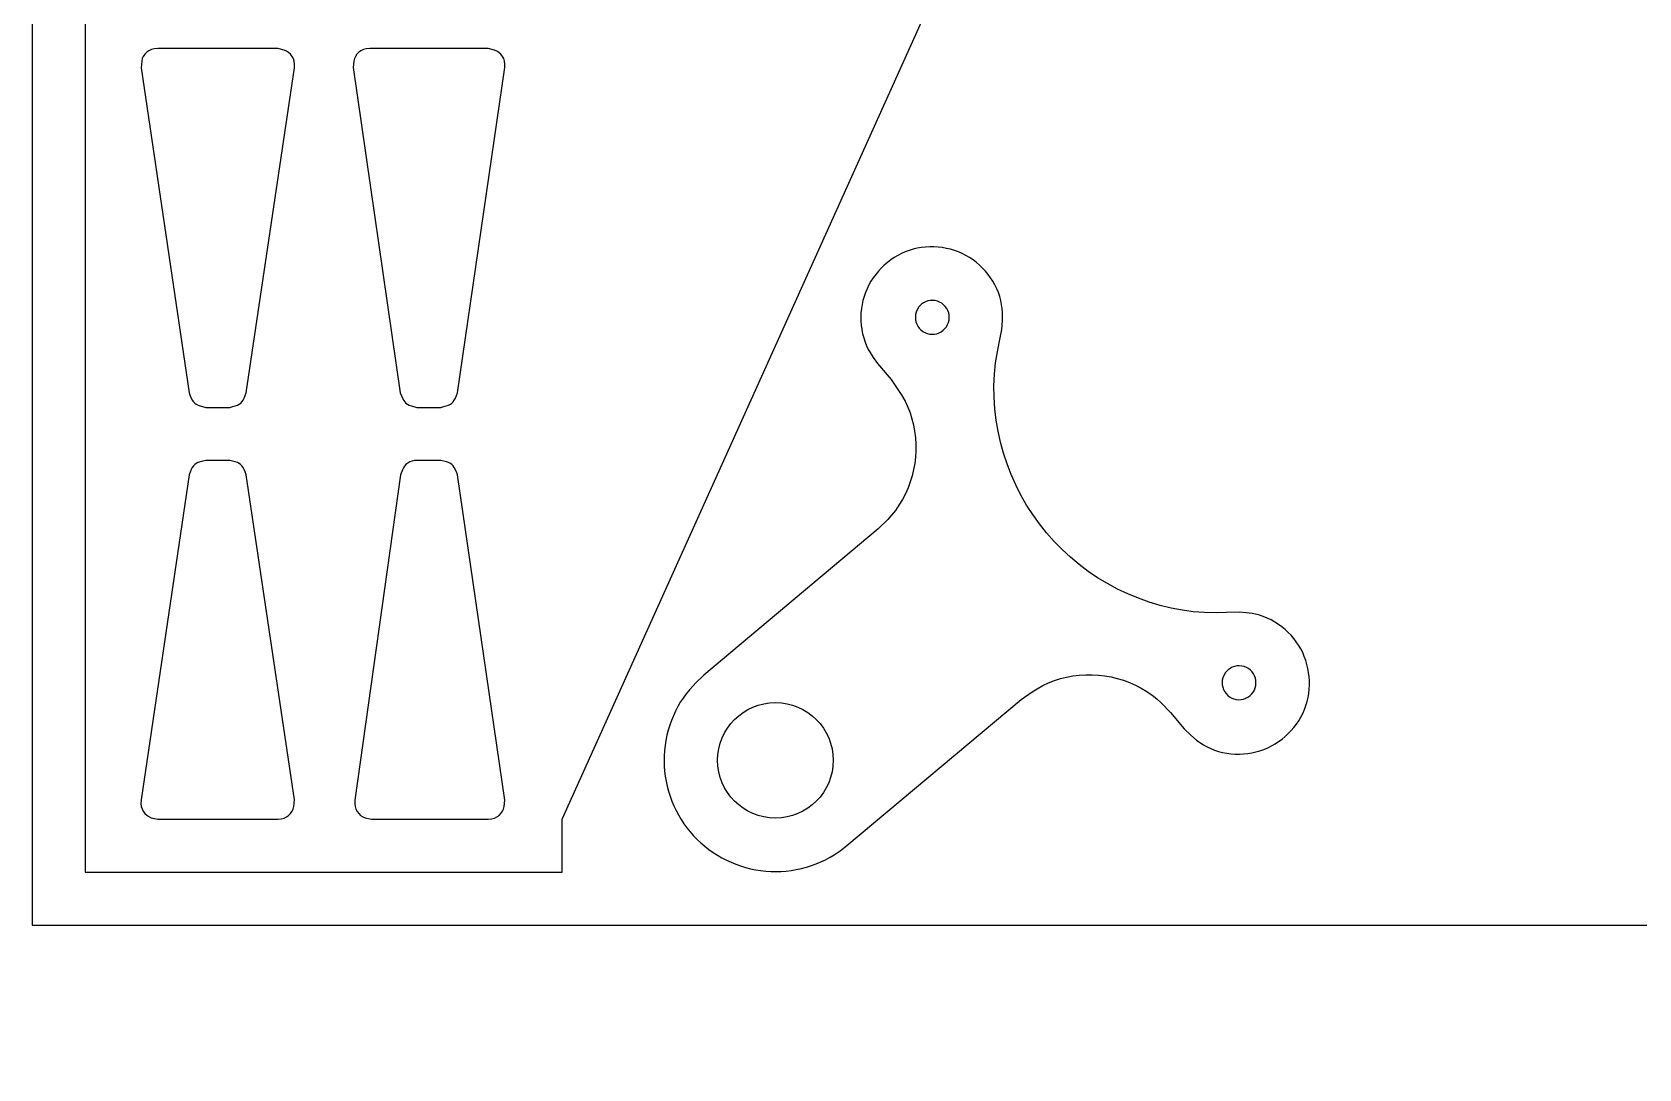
# Model space of a CAD drawing. Extents: x -26 to 610, y -14 to 610.
# Drawn here: x 0 to 151.5, y -13.5 to 84.2 of the extents above; entities that cross this region are included whole.
import ezdxf

# ---------------------------------------------------------------- set-up
doc = ezdxf.new("R2010")
doc.units = 0
doc.layers.add('default', color=7, linetype='CONTINUOUS')
doc.layers.add('offset', color=7, linetype='CONTINUOUS')

# ---------------------------------------------------------------- blocks, each defined once
blk = doc.blocks.new('Q1249')
at = {"layer": 'MATERIAL', "color": 5, "linetype": 'CONTINUOUS'}
for p, q in [((0, 609.6), (0, 0)), ((0, 0), (609.6, 0))]:
    blk.add_line(p, q, dxfattribs=at)
blk = doc.blocks.new('p7')
at = {"layer": 'HOLE', "color": 18, "linetype": 'CONTINUOUS'}
for p, q in [((-61.128094, 16.684811), (-61.25509, 16.487167)), ((-60.953846, 16.867053), (-61.128094, 16.684811)), ((-60.748751, 17.023108), (-60.953846, 16.867053)), ((-60.530978, 17.1347), (-60.748751, 17.023108)), ((-60.288425, 17.20469), (-60.530978, 17.1347)), ((-60.00899, 17.235937), (-60.288425, 17.20469)), ((-59.68057, 17.231303), (-60.00899, 17.235937)), ((-28.99907, 12.700193), (-59.68057, 17.231303)), ((9.39357, 17.231303), (-21.28793, 12.700193)), ((10.008303, 17.170034), (9.39357, 17.231303)), ((10.246815, 17.109745), (10.008303, 17.170034)), ((10.460892, 17.012987), (10.246815, 17.109745)), ((10.666636, 16.867234), (10.460892, 17.012987)), ((10.85098, 16.687139), (10.666636, 16.867234)), ((10.993191, 16.488006), (10.85098, 16.687139)), ((-61.349577, 16.260022), (-61.5, 15.660836)), ((-61.5, 15.660836), (-61.5, 12.5)), ((-61.25509, 16.487167), (-61.349577, 16.260022)), ((11.097867, 16.258281), (10.993191, 16.488006)), ((11.169604, 15.986409), (11.097867, 16.258281)), ((11.213, 15.660836), (11.169604, 15.986409)), ((11.213, 4.339164), (11.213, 15.660836)), ((-61.5, 12.5), (-61.5, 12.48101)), ((-61.5, 12.48101), (-61.5, 4.339164)), ((-28.498381, 12.497391), (-28.99907, 12.700193)), ((-28.309933, 12.397218), (-28.498381, 12.497391)), ((-28.155569, 12.289445), (-28.309933, 12.397218)), ((-28.029902, 12.167761), (-28.155569, 12.289445)), ((-27.927545, 12.025854), (-28.029902, 12.167761)), ((-22.258374, 12.166284), (-22.360393, 12.024187)), ((-22.132943, 12.288274), (-22.258374, 12.166284)), ((-21.978641, 12.39641), (-22.132943, 12.288274)), ((-21.561592, 12.596119), (-21.978641, 12.39641)), ((-21.28793, 12.700193), (-21.561592, 12.596119)), ((-27.843113, 11.857409), (-27.927545, 12.025854)), ((-27.706477, 11.415658), (-27.843113, 11.857409)), ((-27.6435, 11.129727), (-27.706477, 11.415658)), ((-27.6435, 8.870273), (-27.6435, 11.129727)), ((-22.516024, 11.654673), (-22.6435, 11.129727)), ((-22.6435, 11.129727), (-22.6435, 8.870273)), ((-22.444456, 11.855734), (-22.516024, 11.654673)), ((-22.360393, 12.024187), (-22.444456, 11.855734)), ((-28.725408, 7.403881), (-28.308359, 7.60359)), ((-28.308359, 7.60359), (-28.154057, 7.711726)), ((-28.154057, 7.711726), (-28.028626, 7.833716)), ((-28.028626, 7.833716), (-27.926607, 7.975813)), ((-27.926607, 7.975813), (-27.842544, 8.144266)), ((-27.842544, 8.144266), (-27.770976, 8.345327)), ((-27.770976, 8.345327), (-27.6435, 8.870273)), ((-22.6435, 8.870273), (-22.580523, 8.584342)), ((-22.580523, 8.584342), (-22.443887, 8.142591)), ((-22.443887, 8.142591), (-22.359455, 7.974146)), ((-22.359455, 7.974146), (-22.257098, 7.832239)), ((-22.257098, 7.832239), (-22.131431, 7.710555)), ((-22.131431, 7.710555), (-21.977067, 7.602782)), ((-21.977067, 7.602782), (-21.788619, 7.502609)), ((-59.68057, 2.768697), (-28.99907, 7.299807)), ((-28.99907, 7.299807), (-28.725408, 7.403881)), ((-21.788619, 7.502609), (-21.28793, 7.299807)), ((-21.28793, 7.299807), (9.39357, 2.768697)), ((-61.5, 4.339164), (-61.456604, 4.013591)), ((-61.456604, 4.013591), (-61.384867, 3.741719)), ((-61.384867, 3.741719), (-61.280191, 3.511994)), ((-61.280191, 3.511994), (-61.13798, 3.312861)), ((-61.13798, 3.312861), (-60.953636, 3.132766)), ((-60.953636, 3.132766), (-60.747892, 2.987013)), ((10.461751, 2.976892), (10.666846, 3.132947)), ((10.666846, 3.132947), (10.841094, 3.315189)), ((10.841094, 3.315189), (10.96809, 3.512833)), ((10.96809, 3.512833), (11.062577, 3.739978)), ((11.062577, 3.739978), (11.213, 4.339164)), ((-60.747892, 2.987013), (-60.533815, 2.890255)), ((-60.533815, 2.890255), (-60.295303, 2.829966)), ((-60.295303, 2.829966), (-59.68057, 2.768697)), ((9.39357, 2.768697), (9.72199, 2.764063)), ((9.72199, 2.764063), (10.001425, 2.79531)), ((10.001425, 2.79531), (10.243978, 2.8653)), ((10.243978, 2.8653), (10.461751, 2.976892)), ((-60.29732, -2.960016), (-60.538544, -3.031235)), ((-60.019214, -2.927163), (-60.29732, -2.960016)), ((-59.692241, -2.929915), (-60.019214, -2.927163)), ((-29.010741, -7.228413), (-59.692241, -2.929915)), ((9.397205, -2.763868), (-21.284295, -7.222447)), ((10.010996, -2.826384), (9.397205, -2.763868)), ((10.249095, -2.887015), (10.010996, -2.826384)), ((10.462744, -2.983938), (10.249095, -2.887015)), ((10.668002, -3.12969), (10.462744, -2.983938)), ((-61.350501, -3.90533), (-61.5, -4.50206)), ((-61.5, -4.50206), (-61.5, -10)), ((-61.256804, -3.678956), (-61.350501, -3.90533)), ((-61.130947, -3.481811), (-61.256804, -3.678956)), ((-60.958282, -3.299821), (-61.130947, -3.481811)), ((-60.75487, -3.143583), (-60.958282, -3.299821)), ((-60.538544, -3.031235), (-60.75487, -3.143583)), ((10.851911, -3.309684), (10.668002, -3.12969)), ((10.99383, -3.508666), (10.851911, -3.309684)), ((11.098295, -3.738168), (10.99383, -3.508666)), ((11.169839, -4.009725), (11.098295, -3.738168)), ((11.213, -4.334867), (11.169839, -4.009725)), ((11.213, -15.505062), (11.213, -4.334867)), ((-28.52852, -7.415017), (-29.010741, -7.228413)), ((-28.344165, -7.509082), (-28.52852, -7.415017)), ((-28.182738, -7.619644), (-28.344165, -7.509082)), ((-21.976788, -7.525646), (-22.131523, -7.633696)), ((-21.558639, -7.326282), (-21.976788, -7.525646)), ((-21.284295, -7.222447), (-21.558639, -7.326282)), ((-28.033053, -7.758696), (-28.182738, -7.619644)), ((-27.898163, -7.931129), (-28.033053, -7.758696)), ((-27.789852, -8.128918), (-27.898163, -7.931129)), ((-27.710029, -8.344676), (-27.789852, -8.128918)), ((-27.660608, -8.571018), (-27.710029, -8.344676)), ((-27.6435, -8.800559), (-27.660608, -8.571018)), ((-27.6435, -11.046483), (-27.6435, -8.800559)), ((-22.515726, -8.267715), (-22.6435, -8.793446)), ((-22.6435, -8.793446), (-22.6435, -11.046483)), ((-22.443955, -8.066418), (-22.515726, -8.267715)), ((-22.359642, -7.897822), (-22.443955, -8.066418)), ((-22.257319, -7.755668), (-22.359642, -7.897822)), ((-22.131523, -7.633696), (-22.257319, -7.755668)), ((-61.5, -10), (-61.5, -10.01899)), ((-61.5, -10.01899), (-61.5, -15.505062)), ((-28.155477, -12.206234), (-28.029681, -12.084262)), ((-28.029681, -12.084262), (-27.927358, -11.942107)), ((-27.927358, -11.942107), (-27.843045, -11.773511)), ((-27.843045, -11.773511), (-27.771274, -11.572214)), ((-27.771274, -11.572214), (-27.6435, -11.046483)), ((-22.6435, -11.046483), (-22.580198, -11.332908)), ((-22.580198, -11.332908), (-22.443038, -11.775381)), ((-22.443038, -11.775381), (-22.358365, -11.944046)), ((-22.358365, -11.944046), (-22.255751, -12.086075)), ((-22.255751, -12.086075), (-22.129788, -12.207776)), ((-59.684205, -17.076061), (-29.002705, -12.617482)), ((-29.002705, -12.617482), (-28.728361, -12.513648)), ((-28.728361, -12.513648), (-28.310212, -12.314283)), ((-28.310212, -12.314283), (-28.155477, -12.206234)), ((-22.129788, -12.207776), (-21.97507, -12.315459)), ((-21.97507, -12.315459), (-21.786187, -12.415432)), ((-21.786187, -12.415432), (-21.284295, -12.617482)), ((-21.284295, -12.617482), (9.397205, -17.076061)), ((-61.5, -15.505062), (-61.456839, -15.830205)), ((-61.456839, -15.830205), (-61.385295, -16.101761)), ((-61.385295, -16.101761), (-61.28083, -16.331264)), ((-61.28083, -16.331264), (-61.138911, -16.530245)), ((-61.138911, -16.530245), (-60.955002, -16.710239)), ((10.66823, -16.710042), (10.841984, -16.527877)), ((10.841984, -16.527877), (10.968625, -16.330388)), ((10.968625, -16.330388), (11.062865, -16.103483)), ((11.062865, -16.103483), (11.213, -15.505062)), ((-60.955002, -16.710239), (-60.749744, -16.855991)), ((-60.749744, -16.855991), (-60.536095, -16.952915)), ((-60.536095, -16.952915), (-60.297996, -17.013545)), ((-60.297996, -17.013545), (-59.684205, -17.076061)), ((9.397205, -17.076061), (9.725175, -17.080107)), ((9.725175, -17.080107), (10.004197, -17.048358)), ((10.004197, -17.048358), (10.246337, -16.977984)), ((10.246337, -16.977984), (10.46366, -16.866155)), ((10.46366, -16.866155), (10.66823, -16.710042))]:
    blk.add_line(p, q, dxfattribs=at)
at = {"layer": 'MATERIAL', "color": 5, "linetype": 'CONTINUOUS'}
for p, q in [((118.5, 22.5), (-66.5, 22.5)), ((-66.5, 22.5), (-66.5, -22.5)), ((-66.5, -22.5), (-61.5, -22.5)), ((-61.5, -22.5), (16.213, -57.5))]:
    blk.add_line(p, q, dxfattribs=at)
at = {"layer": 'offset', "color": 1, "linetype": 'CONTINUOUS'}
for p, q in [((118.5, 22.5), (-66.5, 22.5)), ((-66.5, 22.5), (-66.5, -22.5)), ((-66.5, -22.5), (-61.5, -22.5)), ((-61.5, -22.5), (16.213, -57.5))]:
    blk.add_line(p, q, dxfattribs=at)
blk = doc.blocks.new('p3')
at = {"layer": 'HOLE', "color": 18, "linetype": 'CONTINUOUS'}
for p, q in [((-24.033813, -37.741853), (-24.08219, -37.965045)), ((-23.953998, -37.52817), (-24.033813, -37.741853)), ((-23.843735, -37.328438), (-23.953998, -37.52817)), ((-23.705994, -37.146221), (-23.843735, -37.328438)), ((-23.544081, -36.984935), (-23.705994, -37.146221)), ((-23.361305, -36.847992), (-23.544081, -36.984935)), ((-23.160973, -36.738807), (-23.361305, -36.847992)), ((-22.946758, -36.660056), (-23.160973, -36.738807)), ((-22.723269, -36.612525), (-22.946758, -36.660056)), ((-22.495262, -36.5967), (-22.723269, -36.612525)), ((-22.267493, -36.613067), (-22.495262, -36.5967)), ((-22.044719, -36.662111), (-22.267493, -36.613067)), ((-21.831451, -36.743398), (-22.044719, -36.662111)), ((-21.631612, -36.854299), (-21.831451, -36.743398)), ((-21.449041, -36.991866), (-21.631612, -36.854299)), ((-21.287578, -37.153151), (-21.449041, -36.991866)), ((-21.151058, -37.335202), (-21.287578, -37.153151)), ((-21.042601, -37.534698), (-21.151058, -37.335202)), ((-20.935802, -37.857534), (-21.042601, -37.534698)), ((-20.9, -38.195892), (-20.935802, -37.857534)), ((20.966187, -37.741853), (20.91781, -37.965045)), ((21.046002, -37.52817), (20.966187, -37.741853)), ((21.156265, -37.328438), (21.046002, -37.52817)), ((21.294006, -37.146221), (21.156265, -37.328438)), ((21.455919, -36.984935), (21.294006, -37.146221)), ((21.638695, -36.847992), (21.455919, -36.984935)), ((21.839027, -36.738807), (21.638695, -36.847992)), ((22.053242, -36.660056), (21.839027, -36.738807)), ((22.276731, -36.612525), (22.053242, -36.660056)), ((22.504738, -36.5967), (22.276731, -36.612525)), ((22.732507, -36.613067), (22.504738, -36.5967)), ((22.955281, -36.662111), (22.732507, -36.613067)), ((23.168549, -36.743398), (22.955281, -36.662111)), ((23.368388, -36.854299), (23.168549, -36.743398)), ((23.550959, -36.991866), (23.368388, -36.854299)), ((23.712422, -37.153151), (23.550959, -36.991866)), ((23.848942, -37.335202), (23.712422, -37.153151)), ((23.957399, -37.534698), (23.848942, -37.335202)), ((24.064198, -37.857534), (23.957399, -37.534698)), ((24.1, -38.195892), (24.064198, -37.857534)), ((-24.08219, -37.965045), (-24.098852, -38.192986)), ((-24.098852, -38.192986), (-24.083527, -38.420915)), ((-24.083527, -38.420915), (-24.03594, -38.644073)), ((-24.03594, -38.644073), (-23.956202, -38.857816)), ((-23.956202, -38.857816), (-23.846511, -39.058146)), ((-23.846511, -39.058146), (-23.709767, -39.241276)), ((-23.709767, -39.241276), (-23.548871, -39.403422)), ((-21.452844, -39.405216), (-21.291237, -39.244183)), ((-21.291237, -39.244183), (-21.155069, -39.061092)), ((-21.155069, -39.061092), (-21.046341, -38.860122)), ((-21.046341, -38.860122), (-20.966574, -38.645868)), ((-20.966574, -38.645868), (-20.917287, -38.422926)), ((-20.917287, -38.422926), (-20.9, -38.195892)), ((20.91781, -37.965045), (20.901148, -38.192986)), ((20.901148, -38.192986), (20.916473, -38.420915)), ((20.916473, -38.420915), (20.96406, -38.644073)), ((20.96406, -38.644073), (21.043798, -38.857816)), ((21.043798, -38.857816), (21.153489, -39.058146)), ((21.153489, -39.058146), (21.290233, -39.241276)), ((21.290233, -39.241276), (21.451129, -39.403422)), ((23.547156, -39.405216), (23.708763, -39.244183)), ((23.708763, -39.244183), (23.844931, -39.061092)), ((23.844931, -39.061092), (23.953659, -38.860122)), ((23.953659, -38.860122), (24.033426, -38.645868)), ((24.033426, -38.645868), (24.082713, -38.422926)), ((24.082713, -38.422926), (24.1, -38.195892)), ((-23.548871, -39.403422), (-23.366723, -39.5408)), ((-23.366723, -39.5408), (-23.166454, -39.649997)), ((-23.166454, -39.649997), (-22.952357, -39.729462)), ((-22.952357, -39.729462), (-22.729085, -39.778228)), ((-22.729085, -39.778228), (-22.501293, -39.795327)), ((-22.501293, -39.795327), (-22.273634, -39.779793)), ((-22.273634, -39.779793), (-22.050699, -39.73112)), ((-22.050699, -39.73112), (-21.836784, -39.650954)), ((-21.836784, -39.650954), (-21.636096, -39.541562)), ((-21.636096, -39.541562), (-21.452844, -39.405216)), ((21.451129, -39.403422), (21.633277, -39.5408)), ((21.633277, -39.5408), (21.833546, -39.649997)), ((21.833546, -39.649997), (22.047643, -39.729462)), ((22.047643, -39.729462), (22.270915, -39.778228)), ((22.270915, -39.778228), (22.498707, -39.795327)), ((22.498707, -39.795327), (22.726366, -39.779793)), ((22.726366, -39.779793), (22.949301, -39.73112)), ((22.949301, -39.73112), (23.163216, -39.650954)), ((23.163216, -39.650954), (23.363904, -39.541562)), ((23.363904, -39.541562), (23.547156, -39.405216))]:
    blk.add_line(p, q, dxfattribs=at)
blk.add_circle((0.000081, 0.000072), 5.449339, dxfattribs=at)
at = {"layer": 'MATERIAL', "color": 5, "linetype": 'CONTINUOUS'}
for p, q in [((-5.106116, 9.167139), (-5.524519, 8.922615)), ((-4.677126, 9.392329), (-5.106116, 9.167139)), ((-4.238444, 9.597818), (-4.677126, 9.392329)), ((-3.790961, 9.783236), (-4.238444, 9.597818)), ((-3.335571, 9.948216), (-3.790961, 9.783236)), ((-2.873167, 10.092389), (-3.335571, 9.948216)), ((-2.404642, 10.215388), (-2.873167, 10.092389)), ((-1.930888, 10.316845), (-2.404642, 10.215388)), ((-1.452799, 10.39639), (-1.930888, 10.316845)), ((-0.971269, 10.453657), (-1.452799, 10.39639)), ((-0.487189, 10.488277), (-0.971269, 10.453657)), ((-0.001453, 10.499881), (-0.487189, 10.488277)), ((0.484397, 10.488195), (-0.001453, 10.499881)), ((0.96879, 10.453442), (0.484397, 10.488195)), ((1.450789, 10.396008), (0.96879, 10.453442)), ((1.929459, 10.316275), (1.450789, 10.396008)), ((2.403863, 10.214627), (1.929459, 10.316275)), ((2.873065, 10.091448), (2.403863, 10.214627)), ((3.336129, 9.947121), (2.873065, 10.091448)), ((3.792119, 9.78203), (3.336129, 9.947121)), ((4.240098, 9.596559), (3.792119, 9.78203)), ((4.679131, 9.39109), (4.240098, 9.596559)), ((5.10828, 9.166009), (4.679131, 9.39109)), ((5.526611, 8.921697), (5.10828, 9.166009)), ((-7.07441, 7.75854), (-7.426487, 7.422868)), ((-6.707281, 8.076719), (-7.07441, 7.75854)), ((-6.325995, 8.377037), (-6.707281, 8.076719)), ((-5.931443, 8.659124), (-6.325995, 8.377037)), ((-5.524519, 8.922615), (-5.931443, 8.659124)), ((5.933186, 8.65854), (5.526611, 8.921697)), ((6.32707, 8.37692), (5.933186, 8.65854)), ((6.707327, 8.077221), (6.32707, 8.37692)), ((7.073019, 7.759827), (6.707327, 8.077221)), ((7.423212, 7.425122), (7.073019, 7.759827)), ((-8.378142, 6.330695), (-8.659304, 5.940103)), ((-8.078949, 6.707973), (-8.378142, 6.330695)), ((-7.76173, 7.072008), (-8.078949, 6.707973)), ((-7.426487, 7.422868), (-7.76173, 7.072008)), ((7.758257, 7.072892), (7.423212, 7.425122)), ((8.078332, 6.703856), (7.758257, 7.072892)), ((8.382234, 6.319795), (8.078332, 6.703856)), ((8.668765, 5.922489), (8.382234, 6.319795)), ((-9.394573, 4.68776), (-9.60358, 4.243224)), ((-9.167523, 5.118705), (-9.394573, 4.68776)), ((-8.922432, 5.53613), (-9.167523, 5.118705)), ((-8.659304, 5.940103), (-8.922432, 5.53613)), ((8.936721, 5.51372), (8.668765, 5.922489)), ((9.184904, 5.095267), (8.936721, 5.51372)), ((9.412112, 4.66891), (9.184904, 5.095267)), ((9.617144, 4.236432), (9.412112, 4.66891)), ((-9.961042, 3.329374), (-10.105271, 2.868823)), ((-9.793796, 3.786987), (-9.961042, 3.329374)), ((-9.60358, 4.243224), (-9.793796, 3.786987)), ((9.79885, 3.799144), (9.617144, 4.236432)), ((9.957008, 3.353663), (9.79885, 3.799144)), ((10.092177, 2.895292), (9.957008, 3.353663)), ((-10.327189, 1.926904), (-10.399181, 1.486451)), ((-10.227208, 2.401666), (-10.327189, 1.926904)), ((-10.105271, 2.868823), (-10.227208, 2.401666)), ((10.204936, 2.419541), (10.092177, 2.895292)), ((10.295618, 1.925613), (10.204936, 2.419541)), ((10.411022, 1.0455), (10.295618, 1.925613)), ((-10.463885, 0.825158), (-10.5, 0)), ((-10.5, 0), (-10.5, -21.439339)), ((-10.399181, 1.486451), (-10.463885, 0.825158)), ((10.5, 0), (10.411022, 1.0455)), ((10.5, -21.439339), (10.5, 0)), ((-10.614205, -22.686911), (-10.69147, -23.238002)), ((-10.5, -21.439339), (-10.614205, -22.686911)), ((10.586554, -22.721061), (10.5, -21.439339)), ((10.661858, -23.250718), (10.586554, -22.721061)), ((-10.806377, -23.851482), (-10.9565, -24.43525)), ((-10.69147, -23.238002), (-10.806377, -23.851482)), ((10.778273, -23.808301), (10.661858, -23.250718)), ((10.93932, -24.388408), (10.778273, -23.808301)), ((-11.368707, -25.537847), (-11.63269, -26.074356)), ((-11.14331, -24.993752), (-11.368707, -25.537847)), ((-10.9565, -24.43525), (-11.14331, -24.993752)), ((11.141942, -24.973787), (10.93932, -24.388408)), ((11.382024, -25.547748), (11.141942, -24.973787)), ((11.651741, -26.098948), (11.382024, -25.547748)), ((-12.265248, -27.11081), (-12.627959, -27.602493)), ((-11.932515, -26.600054), (-12.265248, -27.11081)), ((-11.63269, -26.074356), (-11.932515, -26.600054)), ((11.94996, -26.626721), (11.651741, -26.098948)), ((12.276648, -27.131275), (11.94996, -26.626721)), ((12.631776, -27.612824), (12.276648, -27.131275)), ((-13.431588, -28.51211), (-13.86776, -28.924026)), ((-13.017717, -28.07097), (-13.431588, -28.51211)), ((-12.627959, -27.602493), (-13.017717, -28.07097)), ((13.015314, -28.071579), (12.631776, -27.612824)), ((13.427229, -28.507751), (13.015314, -28.071579)), ((13.86837, -28.921623), (13.427229, -28.507751)), ((-15.840391, -30.287598), (-16.391592, -30.557316)), ((-15.312619, -29.98938), (-15.840391, -30.287598)), ((-14.808064, -29.662691), (-15.312619, -29.98938)), ((-14.326515, -29.307563), (-14.808064, -29.662691)), ((-13.86776, -28.924026), (-14.326515, -29.307563)), ((14.336847, -29.31138), (13.86837, -28.921623)), ((14.828529, -29.674091), (14.336847, -29.31138)), ((15.339285, -30.006825), (14.828529, -29.674091)), ((15.864983, -30.306649), (15.339285, -30.006825)), ((-24.457465, -31.742963), (-24.835681, -31.859281)), ((-24.06246, -31.649555), (-24.457465, -31.742963)), ((-23.351365, -31.530676), (-24.06246, -31.649555)), ((-22.5, -31.439339), (-23.351365, -31.530676)), ((-20.5, -31.439339), (-22.5, -31.439339)), ((-19.218278, -31.352785), (-20.5, -31.439339)), ((-18.688621, -31.277482), (-19.218278, -31.352785)), ((-18.131039, -31.161067), (-18.688621, -31.277482)), ((-17.550932, -31.000019), (-18.131039, -31.161067)), ((-16.965553, -30.797397), (-17.550932, -31.000019)), ((-16.391592, -30.557316), (-16.965553, -30.797397)), ((16.401492, -30.570633), (15.864983, -30.306649)), ((16.945587, -30.796029), (16.401492, -30.570633)), ((17.504089, -30.98284), (16.945587, -30.796029)), ((18.087857, -31.132962), (17.504089, -30.98284)), ((18.701337, -31.247869), (18.087857, -31.132962)), ((19.252428, -31.325134), (18.701337, -31.247869)), ((20.5, -31.439339), (19.252428, -31.325134)), ((22.5, -31.439339), (20.5, -31.439339)), ((23.181747, -31.487706), (22.5, -31.439339)), ((23.726521, -31.554514), (23.181747, -31.487706)), ((24.068605, -31.621778), (23.726521, -31.554514)), ((24.425609, -31.71566), (24.068605, -31.621778)), ((24.793687, -31.838205), (24.425609, -31.71566)), ((-27.139104, -33.307287), (-27.417415, -33.591888)), ((-26.845458, -33.039355), (-27.139104, -33.307287)), ((-26.537955, -32.789471), (-26.845458, -33.039355)), ((-26.218076, -32.559013), (-26.537955, -32.789471)), ((-25.8873, -32.349362), (-26.218076, -32.559013)), ((-25.547178, -32.162065), (-25.8873, -32.349362)), ((-25.197732, -31.998802), (-25.547178, -32.162065)), ((-24.835681, -31.859281), (-25.197732, -31.998802)), ((25.16541, -31.98774), (24.793687, -31.838205)), ((25.533675, -32.162531), (25.16541, -31.98774)), ((25.891178, -32.360125), (25.533675, -32.162531)), ((26.232255, -32.575058), (25.891178, -32.360125)), ((26.556372, -32.806357), (26.232255, -32.575058)), ((26.863495, -33.05383), (26.556372, -32.806357)), ((27.153587, -33.317287), (26.863495, -33.05383)), ((27.426613, -33.596535), (27.153587, -33.317287)), ((-28.145539, -34.53191), (-28.347792, -34.87027)), ((-27.922112, -34.205578), (-28.145539, -34.53191)), ((-27.678911, -33.891778), (-27.922112, -34.205578)), ((-27.417415, -33.591888), (-27.678911, -33.891778)), ((-8.353042, -35.093366), (-7.354767, -34.693725)), ((-7.354767, -34.693725), (-6.339521, -34.346071)), ((-6.339521, -34.346071), (-5.309228, -34.050803)), ((-5.309228, -34.050803), (-4.265817, -33.80832)), ((-4.265817, -33.80832), (-3.211213, -33.619019)), ((-3.211213, -33.619019), (-2.147343, -33.483298)), ((-2.147343, -33.483298), (-1.076132, -33.401557)), ((-1.076132, -33.401557), (0.000492, -33.374193)), ((0.000492, -33.374193), (1.078373, -33.402114)), ((1.078373, -33.402114), (2.152765, -33.485402)), ((2.152765, -33.485402), (3.220855, -33.623212)), ((3.220855, -33.623212), (4.279829, -33.8147)), ((4.279829, -33.8147), (5.326875, -34.05902)), ((5.326875, -34.05902), (6.35918, -34.355329)), ((6.35918, -34.355329), (7.373931, -34.702783)), ((7.373931, -34.702783), (8.368315, -35.100536)), ((27.682536, -33.891383), (27.426613, -33.596535)), ((27.92132, -34.201639), (27.682536, -33.891383)), ((28.142929, -34.527112), (27.92132, -34.201639)), ((28.345198, -34.866261), (28.142929, -34.527112)), ((-28.93947, -36.326043), (-29.032616, -36.70893)), ((-28.824327, -35.949405), (-28.93947, -36.326043)), ((-28.687274, -35.580346), (-28.824327, -35.949405)), ((-28.5284, -35.220191), (-28.687274, -35.580346)), ((-28.347792, -34.87027), (-28.5284, -35.220191)), ((-11.228521, -36.597861), (-10.29146, -36.04693)), ((-10.29146, -36.04693), (-9.332419, -35.544597)), ((-9.332419, -35.544597), (-8.353042, -35.093366)), ((8.368315, -35.100536), (9.33952, -35.547746)), ((9.33952, -35.547746), (10.285506, -36.043117)), ((10.285506, -36.043117), (11.208191, -36.583964)), ((28.525919, -35.2168), (28.345198, -34.866261)), ((28.68499, -35.577415), (28.525919, -35.2168)), ((28.82231, -35.946796), (28.68499, -35.577415)), ((28.937778, -36.323629), (28.82231, -35.946796)), ((29.031293, -36.706603), (28.937778, -36.323629)), ((-29.17919, -37.881811), (-29.183467, -38.276419)), ((-29.152563, -37.488142), (-29.17919, -37.881811)), ((-29.103676, -37.096739), (-29.152563, -37.488142)), ((-29.032616, -36.70893), (-29.103676, -37.096739)), ((-13.822538, -38.496736), (-13.003058, -37.827365)), ((-13.003058, -37.827365), (-12.135386, -37.192873)), ((-12.135386, -37.192873), (-11.228521, -36.597861)), ((11.208191, -36.583964), (12.105758, -37.171176)), ((12.105758, -37.171176), (12.975621, -37.806187)), ((12.975621, -37.806187), (13.815196, -38.490429)), ((29.102754, -37.094406), (29.031293, -36.706603)), ((29.152059, -37.485726), (29.102754, -37.094406)), ((29.179108, -37.879251), (29.152059, -37.485726)), ((29.183798, -38.273668), (29.179108, -37.879251)), ((-29.183467, -38.276419), (-29.165307, -38.670638)), ((-29.165307, -38.670638), (-29.124622, -39.06314)), ((-29.124622, -39.06314), (-29.061324, -39.452597)), ((-15.330841, -39.969023), (-14.590313, -39.202157)), ((-14.590313, -39.202157), (-13.822538, -38.496736)), ((13.815196, -38.490429), (14.62625, -39.23523)), ((14.62625, -39.23523), (15.383627, -40.018438)), ((29.062712, -39.449156), (29.125702, -39.059933)), ((29.125702, -39.059933), (29.16603, -38.667666)), ((29.16603, -38.667666), (29.183798, -38.273668)), ((-29.061324, -39.452597), (-28.975326, -39.837682)), ((-28.975326, -39.837682), (-28.866538, -40.217066)), ((-28.866538, -40.217066), (-28.734875, -40.589422)), ((-28.734875, -40.589422), (-28.580246, -40.953422)), ((-16.668208, -41.550807), (-16.054699, -40.798608)), ((-16.054699, -40.798608), (-15.330841, -39.969023)), ((15.383627, -40.018438), (16.064269, -40.801489)), ((16.064269, -40.801489), (16.699545, -41.585669)), ((28.582118, -40.949374), (28.736764, -40.585445)), ((28.736764, -40.585445), (28.868344, -40.213224)), ((28.868344, -40.213224), (28.97696, -39.834024)), ((28.97696, -39.834024), (29.062712, -39.449156)), ((-28.580246, -40.953422), (-28.403123, -41.306957)), ((-28.403123, -41.306957), (-28.204742, -41.648288)), ((-28.204742, -41.648288), (-27.986171, -41.976643)), ((-27.986171, -41.976643), (-27.748473, -42.291247)), ((-27.748473, -42.291247), (-27.492714, -42.59133)), ((-17.395155, -42.478759), (-16.668208, -41.550807)), ((16.699545, -41.585669), (17.395155, -42.478759)), ((27.494458, -42.58843), (27.750196, -42.287961)), ((27.750196, -42.287961), (27.987899, -41.973028)), ((27.987899, -41.973028), (28.2065, -41.644424)), ((28.2065, -41.644424), (28.404929, -41.302941)), ((28.404929, -41.302941), (28.582118, -40.949374)), ((-27.492714, -42.59133), (-27.219959, -42.876118)), ((-27.219959, -42.876118), (-26.931273, -43.144839)), ((-26.931273, -43.144839), (-26.627722, -43.396719)), ((-26.627722, -43.396719), (-26.31037, -43.630986)), ((-26.31037, -43.630986), (-25.980283, -43.846867)), ((-25.980283, -43.846867), (-25.638526, -44.04359)), ((-19.18462, -43.968023), (-18.852856, -43.766947)), ((-18.852856, -43.766947), (-18.550104, -43.555744)), ((-18.550104, -43.555744), (-18.277295, -43.33867)), ((-18.277295, -43.33867), (-17.873557, -42.966867)), ((-17.873557, -42.966867), (-17.395155, -42.478759)), ((17.395155, -42.478759), (18.016153, -43.068272)), ((18.016153, -43.068272), (18.567287, -43.533072)), ((18.567287, -43.533072), (18.894291, -43.773535)), ((18.894291, -43.773535), (19.227877, -43.986368)), ((25.641155, -44.043091), (25.982657, -43.846059)), ((25.982657, -43.846059), (26.312537, -43.629806)), ((26.312537, -43.629806), (26.629726, -43.395123)), ((26.629726, -43.395123), (26.933154, -43.142804)), ((26.933154, -43.142804), (27.221755, -42.873642)), ((27.221755, -42.873642), (27.494458, -42.58843)), ((-25.638526, -44.04359), (-25.286164, -44.220382)), ((-25.286164, -44.220382), (-24.924262, -44.376471)), ((-24.924262, -44.376471), (-24.553886, -44.511082)), ((-24.553886, -44.511082), (-24.176101, -44.623445)), ((-24.176101, -44.623445), (-23.791971, -44.712785)), ((-23.791971, -44.712785), (-23.402563, -44.778331)), ((-23.402563, -44.778331), (-23.011049, -44.820284)), ((-23.011049, -44.820284), (-22.620005, -44.839295)), ((-22.620005, -44.839295), (-22.229601, -44.835269)), ((-22.229601, -44.835269), (-21.840005, -44.808108)), ((-21.840005, -44.808108), (-21.451388, -44.757716)), ((-21.451388, -44.757716), (-21.063918, -44.683996)), ((-21.063918, -44.683996), (-20.677764, -44.586851)), ((-20.677764, -44.586851), (-20.293097, -44.466186)), ((-20.293097, -44.466186), (-19.911002, -44.321775)), ((-19.911002, -44.321775), (-19.539309, -44.154395)), ((-19.539309, -44.154395), (-19.18462, -43.968023)), ((19.227877, -43.986368), (19.568671, -44.171857)), ((19.568671, -44.171857), (19.919392, -44.332365)), ((19.919392, -44.332365), (20.282384, -44.470202)), ((20.282384, -44.470202), (20.656357, -44.58644)), ((20.656357, -44.58644), (21.039124, -44.6809)), ((21.039124, -44.6809), (21.428677, -44.753348)), ((21.428677, -44.753348), (21.823006, -44.80355)), ((21.823006, -44.80355), (22.220103, -44.831271)), ((22.220103, -44.831271), (22.617959, -44.836278)), ((22.617959, -44.836278), (23.014564, -44.818337)), ((23.014564, -44.818337), (23.407909, -44.777213)), ((23.407909, -44.777213), (23.796706, -44.712166)), ((23.796706, -44.712166), (24.180292, -44.623139)), ((24.180292, -44.623139), (24.557598, -44.510925)), ((24.557598, -44.510925), (24.927557, -44.376317)), ((24.927557, -44.376317), (25.289098, -44.220108)), ((25.289098, -44.220108), (25.641155, -44.043091))]:
    blk.add_line(p, q, dxfattribs=at)
at = {"layer": 'offset', "color": 1, "linetype": 'CONTINUOUS'}
for p, q in [((-5.106116, 9.167139), (-5.524519, 8.922615)), ((-4.677126, 9.392329), (-5.106116, 9.167139)), ((-4.238444, 9.597818), (-4.677126, 9.392329)), ((-3.790961, 9.783236), (-4.238444, 9.597818)), ((-3.335571, 9.948216), (-3.790961, 9.783236)), ((-2.873167, 10.092389), (-3.335571, 9.948216)), ((-2.404642, 10.215388), (-2.873167, 10.092389)), ((-1.930888, 10.316845), (-2.404642, 10.215388)), ((-1.452799, 10.39639), (-1.930888, 10.316845)), ((-0.971269, 10.453657), (-1.452799, 10.39639)), ((-0.487189, 10.488277), (-0.971269, 10.453657)), ((-0.001453, 10.499881), (-0.487189, 10.488277)), ((0.484397, 10.488195), (-0.001453, 10.499881)), ((0.96879, 10.453442), (0.484397, 10.488195)), ((1.450789, 10.396008), (0.96879, 10.453442)), ((1.929459, 10.316275), (1.450789, 10.396008)), ((2.403863, 10.214627), (1.929459, 10.316275)), ((2.873065, 10.091448), (2.403863, 10.214627)), ((3.336129, 9.947121), (2.873065, 10.091448)), ((3.792119, 9.78203), (3.336129, 9.947121)), ((4.240098, 9.596559), (3.792119, 9.78203)), ((4.679131, 9.39109), (4.240098, 9.596559)), ((5.10828, 9.166009), (4.679131, 9.39109)), ((5.526611, 8.921697), (5.10828, 9.166009)), ((-7.07441, 7.75854), (-7.426487, 7.422868)), ((-6.707281, 8.076719), (-7.07441, 7.75854)), ((-6.325995, 8.377037), (-6.707281, 8.076719)), ((-5.931443, 8.659124), (-6.325995, 8.377037)), ((-5.524519, 8.922615), (-5.931443, 8.659124)), ((5.933186, 8.65854), (5.526611, 8.921697)), ((6.32707, 8.37692), (5.933186, 8.65854)), ((6.707327, 8.077221), (6.32707, 8.37692)), ((7.073019, 7.759827), (6.707327, 8.077221)), ((7.423212, 7.425122), (7.073019, 7.759827)), ((-8.378142, 6.330695), (-8.659304, 5.940103)), ((-8.078949, 6.707973), (-8.378142, 6.330695)), ((-7.76173, 7.072008), (-8.078949, 6.707973)), ((-7.426487, 7.422868), (-7.76173, 7.072008)), ((7.758257, 7.072892), (7.423212, 7.425122)), ((8.078332, 6.703856), (7.758257, 7.072892)), ((8.382234, 6.319795), (8.078332, 6.703856)), ((8.668765, 5.922489), (8.382234, 6.319795)), ((-9.394573, 4.68776), (-9.60358, 4.243224)), ((-9.167523, 5.118705), (-9.394573, 4.68776)), ((-8.922432, 5.53613), (-9.167523, 5.118705)), ((-8.659304, 5.940103), (-8.922432, 5.53613)), ((8.936721, 5.51372), (8.668765, 5.922489)), ((9.184904, 5.095267), (8.936721, 5.51372)), ((9.412112, 4.66891), (9.184904, 5.095267)), ((9.617144, 4.236432), (9.412112, 4.66891)), ((-9.961042, 3.329374), (-10.105271, 2.868823)), ((-9.793796, 3.786987), (-9.961042, 3.329374)), ((-9.60358, 4.243224), (-9.793796, 3.786987)), ((9.79885, 3.799144), (9.617144, 4.236432)), ((9.957008, 3.353663), (9.79885, 3.799144)), ((10.092177, 2.895292), (9.957008, 3.353663)), ((-10.327189, 1.926904), (-10.399181, 1.486451)), ((-10.227208, 2.401666), (-10.327189, 1.926904)), ((-10.105271, 2.868823), (-10.227208, 2.401666)), ((10.204936, 2.419541), (10.092177, 2.895292)), ((10.295618, 1.925613), (10.204936, 2.419541)), ((10.411022, 1.0455), (10.295618, 1.925613)), ((-10.463885, 0.825158), (-10.5, 0)), ((-10.5, 0), (-10.5, -21.439339)), ((-10.399181, 1.486451), (-10.463885, 0.825158)), ((10.5, 0), (10.411022, 1.0455)), ((10.5, -21.439339), (10.5, 0)), ((-10.614205, -22.686911), (-10.69147, -23.238002)), ((-10.5, -21.439339), (-10.614205, -22.686911)), ((10.586554, -22.721061), (10.5, -21.439339)), ((10.661858, -23.250718), (10.586554, -22.721061)), ((-10.806377, -23.851482), (-10.9565, -24.43525)), ((-10.69147, -23.238002), (-10.806377, -23.851482)), ((10.778273, -23.808301), (10.661858, -23.250718)), ((10.93932, -24.388408), (10.778273, -23.808301)), ((-11.368707, -25.537847), (-11.63269, -26.074356)), ((-11.14331, -24.993752), (-11.368707, -25.537847)), ((-10.9565, -24.43525), (-11.14331, -24.993752)), ((11.141942, -24.973787), (10.93932, -24.388408)), ((11.382024, -25.547748), (11.141942, -24.973787)), ((11.651741, -26.098948), (11.382024, -25.547748)), ((-12.265248, -27.11081), (-12.627959, -27.602493)), ((-11.932515, -26.600054), (-12.265248, -27.11081)), ((-11.63269, -26.074356), (-11.932515, -26.600054)), ((11.94996, -26.626721), (11.651741, -26.098948)), ((12.276648, -27.131275), (11.94996, -26.626721)), ((12.631776, -27.612824), (12.276648, -27.131275)), ((-13.431588, -28.51211), (-13.86776, -28.924026)), ((-13.017717, -28.07097), (-13.431588, -28.51211)), ((-12.627959, -27.602493), (-13.017717, -28.07097)), ((13.015314, -28.071579), (12.631776, -27.612824)), ((13.427229, -28.507751), (13.015314, -28.071579)), ((13.86837, -28.921623), (13.427229, -28.507751)), ((-15.840391, -30.287598), (-16.391592, -30.557316)), ((-15.312619, -29.98938), (-15.840391, -30.287598)), ((-14.808064, -29.662691), (-15.312619, -29.98938)), ((-14.326515, -29.307563), (-14.808064, -29.662691)), ((-13.86776, -28.924026), (-14.326515, -29.307563)), ((14.336847, -29.31138), (13.86837, -28.921623)), ((14.828529, -29.674091), (14.336847, -29.31138)), ((15.339285, -30.006825), (14.828529, -29.674091)), ((15.864983, -30.306649), (15.339285, -30.006825)), ((-24.457465, -31.742963), (-24.835681, -31.859281)), ((-24.06246, -31.649555), (-24.457465, -31.742963)), ((-23.351365, -31.530676), (-24.06246, -31.649555)), ((-22.5, -31.439339), (-23.351365, -31.530676)), ((-20.5, -31.439339), (-22.5, -31.439339)), ((-19.218278, -31.352785), (-20.5, -31.439339)), ((-18.688621, -31.277482), (-19.218278, -31.352785)), ((-18.131039, -31.161067), (-18.688621, -31.277482)), ((-17.550932, -31.000019), (-18.131039, -31.161067)), ((-16.965553, -30.797397), (-17.550932, -31.000019)), ((-16.391592, -30.557316), (-16.965553, -30.797397)), ((16.401492, -30.570633), (15.864983, -30.306649)), ((16.945587, -30.796029), (16.401492, -30.570633)), ((17.504089, -30.98284), (16.945587, -30.796029)), ((18.087857, -31.132962), (17.504089, -30.98284)), ((18.701337, -31.247869), (18.087857, -31.132962)), ((19.252428, -31.325134), (18.701337, -31.247869)), ((20.5, -31.439339), (19.252428, -31.325134)), ((22.5, -31.439339), (20.5, -31.439339)), ((23.181747, -31.487706), (22.5, -31.439339)), ((23.726521, -31.554514), (23.181747, -31.487706)), ((24.068605, -31.621778), (23.726521, -31.554514)), ((24.425609, -31.71566), (24.068605, -31.621778)), ((24.793687, -31.838205), (24.425609, -31.71566)), ((-27.139104, -33.307287), (-27.417415, -33.591888)), ((-26.845458, -33.039355), (-27.139104, -33.307287)), ((-26.537955, -32.789471), (-26.845458, -33.039355)), ((-26.218076, -32.559013), (-26.537955, -32.789471)), ((-25.8873, -32.349362), (-26.218076, -32.559013)), ((-25.547178, -32.162065), (-25.8873, -32.349362)), ((-25.197732, -31.998802), (-25.547178, -32.162065)), ((-24.835681, -31.859281), (-25.197732, -31.998802)), ((25.16541, -31.98774), (24.793687, -31.838205)), ((25.533675, -32.162531), (25.16541, -31.98774)), ((25.891178, -32.360125), (25.533675, -32.162531)), ((26.232255, -32.575058), (25.891178, -32.360125)), ((26.556372, -32.806357), (26.232255, -32.575058)), ((26.863495, -33.05383), (26.556372, -32.806357)), ((27.153587, -33.317287), (26.863495, -33.05383)), ((27.426613, -33.596535), (27.153587, -33.317287)), ((-28.145539, -34.53191), (-28.347792, -34.87027)), ((-27.922112, -34.205578), (-28.145539, -34.53191)), ((-27.678911, -33.891778), (-27.922112, -34.205578)), ((-27.417415, -33.591888), (-27.678911, -33.891778)), ((-8.353042, -35.093366), (-7.354767, -34.693725)), ((-7.354767, -34.693725), (-6.339521, -34.346071)), ((-6.339521, -34.346071), (-5.309228, -34.050803)), ((-5.309228, -34.050803), (-4.265817, -33.80832)), ((-4.265817, -33.80832), (-3.211213, -33.619019)), ((-3.211213, -33.619019), (-2.147343, -33.483298)), ((-2.147343, -33.483298), (-1.076132, -33.401557)), ((-1.076132, -33.401557), (0.000492, -33.374193)), ((0.000492, -33.374193), (1.078373, -33.402114)), ((1.078373, -33.402114), (2.152765, -33.485402)), ((2.152765, -33.485402), (3.220855, -33.623212)), ((3.220855, -33.623212), (4.279829, -33.8147)), ((4.279829, -33.8147), (5.326875, -34.05902)), ((5.326875, -34.05902), (6.35918, -34.355329)), ((6.35918, -34.355329), (7.373931, -34.702783)), ((7.373931, -34.702783), (8.368315, -35.100536)), ((27.682536, -33.891383), (27.426613, -33.596535)), ((27.92132, -34.201639), (27.682536, -33.891383)), ((28.142929, -34.527112), (27.92132, -34.201639)), ((28.345198, -34.866261), (28.142929, -34.527112)), ((-28.93947, -36.326043), (-29.032616, -36.70893)), ((-28.824327, -35.949405), (-28.93947, -36.326043)), ((-28.687274, -35.580346), (-28.824327, -35.949405)), ((-28.5284, -35.220191), (-28.687274, -35.580346)), ((-28.347792, -34.87027), (-28.5284, -35.220191)), ((-11.228521, -36.597861), (-10.29146, -36.04693)), ((-10.29146, -36.04693), (-9.332419, -35.544597)), ((-9.332419, -35.544597), (-8.353042, -35.093366)), ((8.368315, -35.100536), (9.33952, -35.547746)), ((9.33952, -35.547746), (10.285506, -36.043117)), ((10.285506, -36.043117), (11.208191, -36.583964)), ((28.525919, -35.2168), (28.345198, -34.866261)), ((28.68499, -35.577415), (28.525919, -35.2168)), ((28.82231, -35.946796), (28.68499, -35.577415)), ((28.937778, -36.323629), (28.82231, -35.946796)), ((29.031293, -36.706603), (28.937778, -36.323629)), ((-29.17919, -37.881811), (-29.183467, -38.276419)), ((-29.152563, -37.488142), (-29.17919, -37.881811)), ((-29.103676, -37.096739), (-29.152563, -37.488142)), ((-29.032616, -36.70893), (-29.103676, -37.096739)), ((-13.822538, -38.496736), (-13.003058, -37.827365)), ((-13.003058, -37.827365), (-12.135386, -37.192873)), ((-12.135386, -37.192873), (-11.228521, -36.597861)), ((11.208191, -36.583964), (12.105758, -37.171176)), ((12.105758, -37.171176), (12.975621, -37.806187)), ((12.975621, -37.806187), (13.815196, -38.490429)), ((29.102754, -37.094406), (29.031293, -36.706603)), ((29.152059, -37.485726), (29.102754, -37.094406)), ((29.179108, -37.879251), (29.152059, -37.485726)), ((29.183798, -38.273668), (29.179108, -37.879251)), ((-29.183467, -38.276419), (-29.165307, -38.670638)), ((-29.165307, -38.670638), (-29.124622, -39.06314)), ((-29.124622, -39.06314), (-29.061324, -39.452597)), ((-15.330841, -39.969023), (-14.590313, -39.202157)), ((-14.590313, -39.202157), (-13.822538, -38.496736)), ((13.815196, -38.490429), (14.62625, -39.23523)), ((14.62625, -39.23523), (15.383627, -40.018438)), ((29.062712, -39.449156), (29.125702, -39.059933)), ((29.125702, -39.059933), (29.16603, -38.667666)), ((29.16603, -38.667666), (29.183798, -38.273668)), ((-29.061324, -39.452597), (-28.975326, -39.837682)), ((-28.975326, -39.837682), (-28.866538, -40.217066)), ((-28.866538, -40.217066), (-28.734875, -40.589422)), ((-28.734875, -40.589422), (-28.580246, -40.953422)), ((-16.668208, -41.550807), (-16.054699, -40.798608)), ((-16.054699, -40.798608), (-15.330841, -39.969023)), ((15.383627, -40.018438), (16.064269, -40.801489)), ((16.064269, -40.801489), (16.699545, -41.585669)), ((28.582118, -40.949374), (28.736764, -40.585445)), ((28.736764, -40.585445), (28.868344, -40.213224)), ((28.868344, -40.213224), (28.97696, -39.834024)), ((28.97696, -39.834024), (29.062712, -39.449156)), ((-28.580246, -40.953422), (-28.403123, -41.306957)), ((-28.403123, -41.306957), (-28.204742, -41.648288)), ((-28.204742, -41.648288), (-27.986171, -41.976643)), ((-27.986171, -41.976643), (-27.748473, -42.291247)), ((-27.748473, -42.291247), (-27.492714, -42.59133)), ((-17.395155, -42.478759), (-16.668208, -41.550807)), ((16.699545, -41.585669), (17.395155, -42.478759)), ((27.494458, -42.58843), (27.750196, -42.287961)), ((27.750196, -42.287961), (27.987899, -41.973028)), ((27.987899, -41.973028), (28.2065, -41.644424)), ((28.2065, -41.644424), (28.404929, -41.302941)), ((28.404929, -41.302941), (28.582118, -40.949374)), ((-27.492714, -42.59133), (-27.219959, -42.876118)), ((-27.219959, -42.876118), (-26.931273, -43.144839)), ((-26.931273, -43.144839), (-26.627722, -43.396719)), ((-26.627722, -43.396719), (-26.31037, -43.630986)), ((-26.31037, -43.630986), (-25.980283, -43.846867)), ((-25.980283, -43.846867), (-25.638526, -44.04359)), ((-19.18462, -43.968023), (-18.852856, -43.766947)), ((-18.852856, -43.766947), (-18.550104, -43.555744)), ((-18.550104, -43.555744), (-18.277295, -43.33867)), ((-18.277295, -43.33867), (-17.873557, -42.966867)), ((-17.873557, -42.966867), (-17.395155, -42.478759)), ((17.395155, -42.478759), (18.016153, -43.068272)), ((18.016153, -43.068272), (18.567287, -43.533072)), ((18.567287, -43.533072), (18.894291, -43.773535)), ((18.894291, -43.773535), (19.227877, -43.986368)), ((25.641155, -44.043091), (25.982657, -43.846059)), ((25.982657, -43.846059), (26.312537, -43.629806)), ((26.312537, -43.629806), (26.629726, -43.395123)), ((26.629726, -43.395123), (26.933154, -43.142804)), ((26.933154, -43.142804), (27.221755, -42.873642)), ((27.221755, -42.873642), (27.494458, -42.58843)), ((-25.638526, -44.04359), (-25.286164, -44.220382)), ((-25.286164, -44.220382), (-24.924262, -44.376471)), ((-24.924262, -44.376471), (-24.553886, -44.511082)), ((-24.553886, -44.511082), (-24.176101, -44.623445)), ((-24.176101, -44.623445), (-23.791971, -44.712785)), ((-23.791971, -44.712785), (-23.402563, -44.778331)), ((-23.402563, -44.778331), (-23.011049, -44.820284)), ((-23.011049, -44.820284), (-22.620005, -44.839295)), ((-22.620005, -44.839295), (-22.229601, -44.835269)), ((-22.229601, -44.835269), (-21.840005, -44.808108)), ((-21.840005, -44.808108), (-21.451388, -44.757716)), ((-21.451388, -44.757716), (-21.063918, -44.683996)), ((-21.063918, -44.683996), (-20.677764, -44.586851)), ((-20.677764, -44.586851), (-20.293097, -44.466186)), ((-20.293097, -44.466186), (-19.911002, -44.321775)), ((-19.911002, -44.321775), (-19.539309, -44.154395)), ((-19.539309, -44.154395), (-19.18462, -43.968023)), ((19.227877, -43.986368), (19.568671, -44.171857)), ((19.568671, -44.171857), (19.919392, -44.332365)), ((19.919392, -44.332365), (20.282384, -44.470202)), ((20.282384, -44.470202), (20.656357, -44.58644)), ((20.656357, -44.58644), (21.039124, -44.6809)), ((21.039124, -44.6809), (21.428677, -44.753348)), ((21.428677, -44.753348), (21.823006, -44.80355)), ((21.823006, -44.80355), (22.220103, -44.831271)), ((22.220103, -44.831271), (22.617959, -44.836278)), ((22.617959, -44.836278), (23.014564, -44.818337)), ((23.014564, -44.818337), (23.407909, -44.777213)), ((23.407909, -44.777213), (23.796706, -44.712166)), ((23.796706, -44.712166), (24.180292, -44.623139)), ((24.180292, -44.623139), (24.557598, -44.510925)), ((24.557598, -44.510925), (24.927557, -44.376317)), ((24.927557, -44.376317), (25.289098, -44.220108)), ((25.289098, -44.220108), (25.641155, -44.043091))]:
    blk.add_line(p, q, dxfattribs=at)

msp = doc.modelspace()

# ---------------------------------------------------------------- block references
at = {"layer": 'default'}
msp.add_blockref('Q1249', (0, 0), dxfattribs=at)
for name, p, rotation in [('p7', (27.5, 71.5), 90), ('p3', (70.099217, 15.559713), 130)]:
    msp.add_blockref(name, p, dxfattribs=dict(at, rotation=rotation))

doc.saveas('drawing.dxf')
